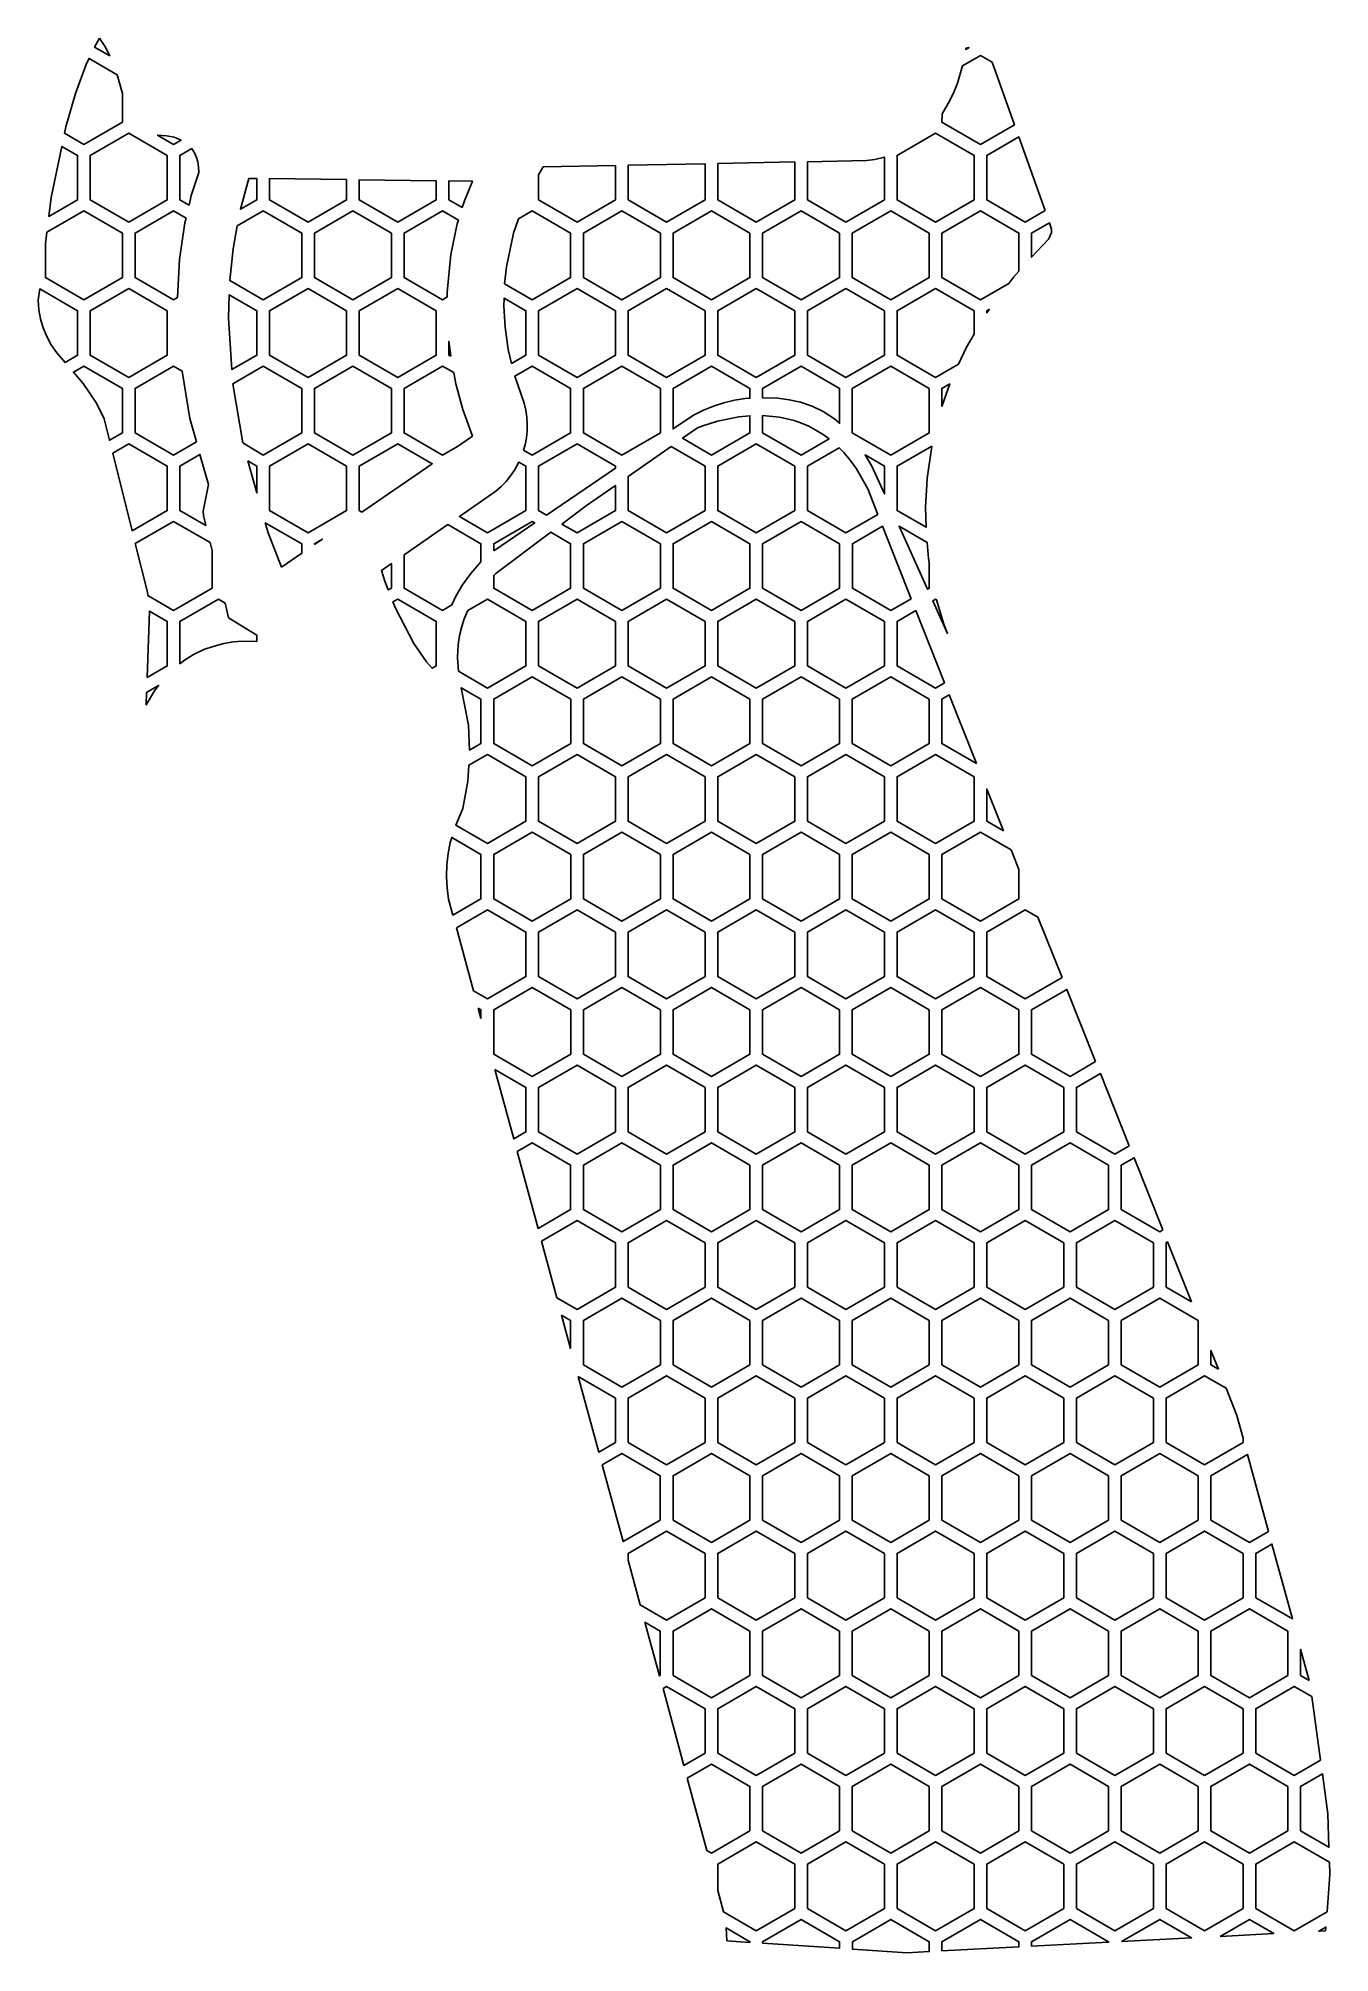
# Model space of a CAD drawing. Header units: millimetres. Extents: x 100.9 to 151.8, y -147.1 to -71.7.
import ezdxf

# ---------------------------------------------------------------- set-up
doc = ezdxf.new("R2010")
doc.units = ezdxf.units.MM

# ---------------------------------------------------------------- blocks, each defined once
blk = doc.blocks.new('HEX')
blk.add_lwpolyline([(1.516, 0.875), (0, 1.75), (-1.516, 0.875), (-1.516, -0.875), (0, -1.75), (1.516, -0.875)], close=True)

msp = doc.modelspace()

# ---------------------------------------------------------------- linework, layer by layer
for points in [[(103.356, -71.742), (103.571, -72.048), (103.757, -72.43), (103.164, -72.087), (103.356, -71.742)], [(137.48, -72.128), (137.6, -72.103), (137.471, -72.177), (137.48, -72.128)], [(102.033, -75.231), (102.408, -73.921), (102.848, -72.738), (102.942, -72.536), (104.052, -73.177), (104.256, -73.917), (104.256, -75.045), (102.74, -75.92), (101.981, -75.481), (102.033, -75.231)], [(136.541, -74.721), (136.785, -74.31), (136.983, -73.901), (137.141, -73.506), (137.347, -72.826), (138.051, -72.42), (138.508, -72.684), (139.39, -75.147), (138.051, -75.92), (136.536, -75.045), (136.541, -74.721)], [(101.455, -78.005), (101.873, -75.997), (102.49, -76.353), (102.49, -78.103), (101.36, -78.755), (101.455, -78.005)], [(105.998, -75.58), (106.292, -75.641), (106.57, -75.748), (106.271, -75.92), (105.644, -75.558), (105.998, -75.58)], [(106.986, -76.085), (107.107, -76.272), (107.174, -76.43), (107.223, -76.609), (107.253, -76.809), (107.261, -77.031), (106.967, -77.932), (106.88, -78.31), (106.521, -78.103), (106.521, -76.353), (106.986, -76.085)], [(140.601, -78.525), (139.817, -78.978), (138.301, -78.103), (138.301, -76.353), (139.562, -75.625), (140.601, -78.525)], [(120.831, -76.806), (123.677, -76.75), (123.677, -78.103), (122.161, -78.978), (120.646, -78.103), (120.646, -77.119), (120.831, -76.806)], [(127.208, -76.68), (127.208, -78.103), (125.692, -78.978), (124.177, -78.103), (124.177, -76.74), (127.208, -76.68)], [(130.739, -76.611), (130.739, -78.103), (129.223, -78.978), (127.708, -78.103), (127.708, -76.671), (130.739, -76.611)], [(133.892, -76.509), (134.27, -76.422), (134.27, -78.103), (132.755, -78.978), (131.239, -78.103), (131.239, -76.601), (133.562, -76.555), (133.892, -76.509)], [(109.235, -77.259), (109.552, -77.263), (109.552, -78.103), (108.907, -78.476), (109.235, -77.259)], [(113.084, -77.308), (113.084, -78.103), (111.568, -78.978), (110.052, -78.103), (110.052, -77.269), (113.084, -77.308)], [(116.615, -77.354), (116.615, -78.103), (115.099, -78.978), (113.584, -78.103), (113.584, -77.314), (116.615, -77.354)], [(117.643, -78.408), (117.115, -78.103), (117.115, -77.36), (118.044, -77.372), (117.725, -78.142), (117.643, -78.408)], [(101.282, -79.378), (102.74, -78.536), (104.256, -79.411), (104.256, -81.161), (102.74, -82.036), (101.225, -81.161), (101.225, -79.829), (101.282, -79.378)], [(106.719, -79.008), (106.509, -80.457), (106.433, -81.943), (106.271, -82.036), (104.756, -81.161), (104.756, -79.411), (106.271, -78.536), (106.762, -78.819), (106.719, -79.008)], [(108.613, -80.035), (108.774, -79.129), (109.802, -78.536), (111.318, -79.411), (111.318, -81.161), (109.802, -82.036), (108.491, -81.279), (108.613, -80.035)], [(117.446, -79.051), (117.193, -80.261), (117.047, -81.738), (117.051, -81.928), (116.865, -82.036), (115.349, -81.161), (115.349, -79.411), (116.865, -78.536), (117.493, -78.898), (117.446, -79.051)], [(119.382, -80.746), (119.664, -79.415), (119.861, -78.845), (120.396, -78.536), (121.911, -79.411), (121.911, -81.161), (120.396, -82.036), (119.312, -81.41), (119.382, -80.746)], [(139.361, -81.132), (139.167, -81.392), (138.051, -82.036), (136.536, -81.161), (136.536, -79.411), (138.051, -78.536), (139.567, -79.411), (139.567, -80.909), (139.361, -81.132)], [(140.772, -79.004), (140.848, -79.259), (140.843, -79.383), (140.772, -79.578), (140.726, -79.65), (140.067, -80.366), (140.067, -79.411), (140.772, -79.004)], [(101.671, -84.123), (101.457, -83.816), (101.279, -83.49), (101.137, -83.148), (101.033, -82.793), (100.968, -82.428), (100.944, -82.056), (101, -81.608), (102.49, -82.469), (102.49, -84.219), (101.998, -84.503), (101.671, -84.123)], [(108.441, -82.763), (108.466, -81.842), (109.552, -82.469), (109.552, -84.219), (108.571, -84.785), (108.441, -82.763)], [(119.454, -83.993), (119.328, -83.118), (119.282, -82.283), (119.29, -81.975), (120.146, -82.469), (120.146, -84.219), (119.585, -84.543), (119.454, -83.993)], [(137.5, -83.898), (137.188, -84.573), (136.286, -85.094), (134.77, -84.219), (134.77, -82.469), (136.286, -81.594), (137.801, -82.469), (137.801, -83.392), (137.5, -83.898)], [(138.404, -82.409), (138.301, -82.554), (138.301, -82.469), (138.404, -82.409)], [(117.188, -84.261), (117.115, -84.219), (117.115, -83.671), (117.188, -84.261)], [(103.538, -86.727), (103.466, -86.553), (103.213, -86.071), (102.717, -85.337), (102.33, -84.888), (102.74, -84.652), (104.256, -85.527), (104.256, -87.277), (103.748, -87.57), (103.538, -86.727)], [(106.907, -86.707), (107.17, -87.633), (106.271, -88.152), (104.756, -87.277), (104.756, -85.527), (106.271, -84.652), (106.605, -84.845), (106.907, -86.707)], [(108.997, -87.677), (108.607, -85.342), (109.802, -84.652), (111.318, -85.527), (111.318, -87.277), (109.802, -88.152), (108.997, -87.677)], [(117.393, -85.346), (117.67, -86.359), (118.044, -87.407), (117.457, -87.81), (116.865, -88.152), (115.349, -87.277), (115.349, -85.527), (116.865, -84.652), (117.306, -84.907), (117.393, -85.346)], [(120.118, -87.744), (120.169, -87.476), (120.198, -87.206), (120.204, -86.932), (120.186, -86.658), (120.145, -86.384), (120.079, -86.112), (119.718, -85.043), (120.396, -84.652), (121.911, -85.527), (121.911, -87.277), (120.396, -88.152), (120.058, -87.957), (120.118, -87.744)], [(128.786, -85.927), (128.362, -85.994), (127.945, -86.094), (127.536, -86.225), (127.138, -86.386), (126.751, -86.575), (125.942, -87.125), (125.942, -85.527), (127.458, -84.652), (128.973, -85.527), (128.973, -85.912), (128.786, -85.927)], [(132.296, -86.72), (131.862, -86.438), (131.417, -86.226), (130.967, -86.074), (130.518, -85.974), (130.074, -85.916), (129.473, -85.9), (129.473, -85.527), (130.989, -84.652), (132.505, -85.527), (132.505, -86.9), (132.296, -86.72)], [(136.536, -86.239), (136.536, -85.527), (136.839, -85.351), (136.536, -86.239)], [(127.688, -86.811), (128.538, -86.642), (128.973, -86.603), (128.973, -87.277), (127.458, -88.152), (126.316, -87.493), (126.903, -87.081), (127.114, -86.995), (127.688, -86.811)], [(129.473, -86.599), (130.135, -86.661), (130.709, -86.796), (130.997, -86.896), (131.285, -87.02), (131.571, -87.168), (131.853, -87.345), (132.087, -87.518), (130.989, -88.152), (129.473, -87.277), (129.473, -86.599)], [(103.875, -88.074), (104.506, -87.71), (106.021, -88.585), (106.021, -90.335), (104.64, -91.132), (103.875, -88.074)], [(107.647, -89.314), (107.443, -90.362), (107.447, -90.537), (107.543, -90.924), (106.521, -90.335), (106.521, -88.585), (107.311, -88.129), (107.647, -89.314)], [(113.688, -90.395), (113.584, -90.335), (113.584, -88.585), (115.099, -87.71), (116.458, -88.495), (113.688, -90.395)], [(120.956, -90.514), (120.646, -90.335), (120.646, -88.585), (122.161, -87.71), (123.677, -88.585), (123.677, -88.665), (120.956, -90.514)], [(125.865, -87.809), (127.208, -88.585), (127.208, -90.335), (125.692, -91.21), (124.177, -90.335), (124.177, -88.993), (125.865, -87.809)], [(132.665, -88.053), (132.919, -88.356), (133.163, -88.695), (133.614, -89.487), (134.008, -90.486), (132.755, -91.21), (131.239, -90.335), (131.239, -88.585), (132.482, -87.867), (132.665, -88.053)], [(133.775, -88.586), (133.508, -88.145), (134.27, -88.585), (134.27, -89.681), (133.775, -88.586)], [(136.132, -87.799), (135.949, -89.07), (135.888, -90.213), (135.908, -90.992), (134.77, -90.335), (134.77, -88.585), (136.132, -87.799)], [(109.195, -88.379), (109.552, -88.585), (109.552, -89.642), (109.195, -88.379)], [(118.969, -89.579), (119.179, -89.391), (119.371, -89.19), (119.545, -88.974), (119.7, -88.747), (119.873, -88.427), (120.146, -88.585), (120.146, -90.335), (118.63, -91.21), (117.529, -90.574), (118.969, -89.579)], [(121.567, -90.867), (122.538, -90.142), (123.677, -89.344), (123.677, -90.335), (122.161, -91.21), (121.567, -90.867)], [(105.245, -93.548), (104.766, -91.637), (106.271, -90.768), (107.709, -91.598), (107.787, -91.912), (107.787, -93.393), (106.271, -94.268), (105.264, -93.686), (105.245, -93.548)], [(110.529, -92.561), (109.995, -91.208), (109.884, -90.815), (111.318, -91.643), (111.318, -92.02), (110.529, -92.561)], [(118.38, -92.362), (117.976, -92.81), (117.652, -93.257), (117.391, -93.709), (117.233, -94.055), (116.865, -94.268), (115.349, -93.393), (115.349, -92.081), (117.074, -90.889), (118.38, -91.643), (118.38, -92.362)], [(118.88, -91.924), (118.88, -91.643), (120.396, -90.768), (120.496, -90.826), (118.88, -91.924)], [(118.966, -92.809), (121.131, -91.192), (121.911, -91.643), (121.911, -93.393), (120.396, -94.268), (118.88, -93.393), (118.88, -92.888), (118.966, -92.809)], [(135.318, -93.807), (134.52, -94.268), (133.005, -93.393), (133.005, -91.643), (134.193, -90.956), (135.318, -93.807)], [(136.008, -92.227), (136.036, -92.37), (136.036, -93.393), (135.967, -93.433), (134.847, -90.957), (135.946, -91.591), (136.008, -92.227)], [(111.818, -91.677), (111.818, -91.643), (112.134, -91.46), (111.818, -91.677)], [(114.591, -93.122), (114.458, -92.698), (114.849, -92.427), (114.849, -93.393), (114.725, -93.464), (114.591, -93.122)], [(108.442, -94.559), (109.552, -95.238), (109.552, -95.488), (108.969, -95.483), (108.626, -95.512), (108.257, -95.572), (107.869, -95.67), (107.468, -95.812), (107.062, -96.005), (106.657, -96.257), (106.521, -96.366), (106.521, -94.701), (108.037, -93.826), (108.298, -93.977), (108.442, -94.559)], [(116.235, -96.287), (115.741, -95.571), (115.008, -94.184), (114.91, -93.935), (115.099, -93.826), (116.615, -94.701), (116.615, -96.451), (116.455, -96.543), (116.235, -96.287)], [(117.49, -96.667), (117.452, -96.137), (117.462, -95.822), (117.495, -95.51), (117.549, -95.201), (117.626, -94.898), (117.723, -94.602), (117.864, -94.268), (118.63, -93.826), (120.146, -94.701), (120.146, -96.451), (118.63, -97.326), (117.49, -96.667)], [(136.613, -94.811), (136.754, -95.172), (136.174, -93.89), (136.286, -93.826), (136.324, -93.848), (136.613, -94.811)], [(105.233, -96.906), (105.324, -94.298), (106.021, -94.701), (106.021, -96.451), (105.233, -96.906)], [(135.503, -94.278), (136.633, -97.125), (136.286, -97.326), (134.77, -96.451), (134.77, -94.701), (135.503, -94.278)], [(105.523, -97.433), (105.195, -97.987), (105.195, -97.988), (105.212, -97.495), (105.682, -97.224), (105.523, -97.433)], [(117.884, -98.79), (117.604, -97.311), (118.38, -97.759), (118.38, -99.509), (117.933, -99.767), (117.884, -98.79)], [(137.9, -100.297), (136.536, -99.509), (136.536, -97.759), (136.821, -97.594), (137.9, -100.297)], [(117.663, -102.073), (117.865, -100.987), (117.907, -100.36), (118.63, -99.942), (120.146, -100.817), (120.146, -102.567), (118.63, -103.442), (117.395, -102.729), (117.663, -102.073)], [(138.958, -102.946), (138.301, -102.567), (138.301, -101.301), (138.958, -102.946)], [(117.106, -105.636), (117.044, -105.189), (117.019, -104.74), (117.032, -104.291), (117.083, -103.844), (117.171, -103.403), (117.227, -103.209), (118.38, -103.875), (118.38, -105.625), (117.276, -106.262), (117.106, -105.636)], [(139.567, -104.47), (139.567, -105.625), (138.051, -106.5), (136.536, -105.625), (136.536, -103.875), (138.051, -103), (139.258, -103.697), (139.567, -104.47)], [(117.412, -106.761), (118.63, -106.058), (120.146, -106.933), (120.146, -108.683), (118.63, -109.558), (118.086, -109.244), (117.412, -106.761)], [(141.265, -108.722), (139.817, -109.558), (138.301, -108.683), (138.301, -106.933), (139.817, -106.058), (140.316, -106.346), (141.265, -108.722)], [(142.588, -112.035), (141.582, -112.616), (140.067, -111.741), (140.067, -109.991), (141.452, -109.191), (142.588, -112.035)], [(118.272, -109.928), (118.38, -109.991), (118.38, -110.327), (118.272, -109.928)], [(118.929, -112.346), (120.146, -113.049), (120.146, -114.799), (119.669, -115.074), (118.929, -112.346)], [(143.911, -115.349), (143.348, -115.674), (141.832, -114.799), (141.832, -113.049), (142.775, -112.505), (143.911, -115.349)], [(119.805, -115.573), (120.396, -115.232), (121.911, -116.107), (121.911, -117.857), (120.627, -118.599), (119.805, -115.573)], [(145.234, -118.662), (145.113, -118.732), (143.598, -117.857), (143.598, -116.107), (144.098, -115.818), (145.234, -118.662)], [(120.762, -119.098), (122.161, -118.29), (123.677, -119.165), (123.677, -120.915), (122.161, -121.79), (121.369, -121.333), (120.762, -119.098)], [(146.365, -121.493), (145.363, -120.915), (145.363, -119.165), (145.421, -119.131), (146.365, -121.493)], [(121.555, -122.017), (121.911, -122.223), (121.911, -123.328), (121.555, -122.017)], [(147.423, -124.143), (147.129, -123.973), (147.129, -123.407), (147.423, -124.143)], [(122.212, -124.435), (123.677, -125.281), (123.677, -127.031), (123.02, -127.41), (122.212, -124.435)], [(148.152, -125.97), (148.394, -126.858), (148.394, -127.031), (146.879, -127.906), (145.363, -127.031), (145.363, -125.281), (146.879, -124.406), (147.722, -124.893), (148.152, -125.97)], [(123.155, -127.909), (123.927, -127.464), (125.442, -128.339), (125.442, -130.089), (123.977, -130.935), (123.155, -127.909)], [(149.396, -130.53), (148.644, -130.964), (147.129, -130.089), (147.129, -128.339), (148.571, -127.506), (149.396, -130.53)], [(124.177, -131.67), (124.177, -131.397), (125.692, -130.522), (127.208, -131.397), (127.208, -133.147), (125.692, -134.022), (124.653, -133.422), (124.177, -131.67)], [(150.336, -133.979), (148.894, -133.147), (148.894, -131.397), (149.531, -131.029), (150.336, -133.979)], [(124.839, -134.106), (125.442, -134.455), (125.442, -136.205), (125.413, -136.222), (124.839, -134.106)], [(150.995, -136.399), (150.66, -136.205), (150.66, -135.169), (150.995, -136.399)], [(125.549, -136.721), (125.692, -136.638), (127.208, -137.513), (127.208, -139.263), (126.37, -139.747), (125.549, -136.721)], [(151.443, -139.541), (150.41, -140.138), (148.894, -139.263), (148.894, -137.513), (150.41, -136.638), (151.096, -137.034), (151.443, -139.541)], [(126.506, -140.246), (127.458, -139.696), (128.973, -140.571), (128.973, -142.321), (127.458, -143.196), (127.279, -143.093), (126.506, -140.246)], [(151.736, -141.648), (151.774, -142.965), (150.66, -142.321), (150.66, -140.571), (151.518, -140.076), (151.736, -141.648)], [(127.708, -144.671), (127.708, -143.629), (129.223, -142.754), (130.739, -143.629), (130.739, -145.379), (129.223, -146.254), (127.936, -145.511), (127.708, -144.671)], [(151.806, -144.044), (151.7, -145.509), (150.41, -146.254), (148.894, -145.379), (148.894, -143.629), (150.41, -142.754), (151.792, -143.552), (151.806, -144.044)], [(128.065, -146.656), (128.032, -146.144), (128.973, -146.687), (128.973, -146.715), (128.065, -146.656)], [(129.473, -146.748), (129.473, -146.687), (130.989, -145.812), (132.505, -146.687), (132.505, -146.946), (129.473, -146.748)], [(135.169, -147.12), (133.005, -146.979), (133.005, -146.687), (134.52, -145.812), (136.036, -146.687), (136.036, -147.075), (135.169, -147.12)], [(136.536, -147.049), (136.536, -146.687), (138.051, -145.812), (139.567, -146.687), (139.567, -146.89), (136.536, -147.049)], [(140.067, -146.864), (140.067, -146.687), (141.582, -145.812), (143.098, -146.687), (143.098, -146.706), (140.067, -146.864)], [(143.612, -146.679), (145.113, -145.812), (146.366, -146.535), (143.612, -146.679)], [(147.494, -146.476), (148.644, -145.812), (149.604, -146.366), (147.494, -146.476)], [(151.646, -146.259), (151.377, -146.273), (151.656, -146.112), (151.646, -146.259)]]:
    msp.add_lwpolyline(points, close=True)

# ---------------------------------------------------------------- block references
for p in [(104.506, -77.228), (136.286, -77.228), (113.334, -80.286), (123.927, -80.286), (127.458, -80.286), (130.989, -80.286), (134.52, -80.286), (104.506, -83.344), (111.568, -83.344), (115.099, -83.344), (122.161, -83.344), (125.692, -83.344), (129.223, -83.344), (132.755, -83.344), (113.334, -86.402), (123.927, -86.402), (134.52, -86.402), (111.568, -89.46), (129.223, -89.46), (123.927, -92.518), (127.458, -92.518), (130.989, -92.518), (122.161, -95.576), (125.692, -95.576), (129.223, -95.576), (132.755, -95.576), (120.396, -98.634), (123.927, -98.634), (127.458, -98.634), (130.989, -98.634), (134.52, -98.634), (122.161, -101.692), (125.692, -101.692), (129.223, -101.692), (132.755, -101.692), (136.286, -101.692), (120.396, -104.75), (123.927, -104.75), (127.458, -104.75), (130.989, -104.75), (134.52, -104.75), (122.161, -107.808), (125.692, -107.808), (129.223, -107.808), (132.755, -107.808), (136.286, -107.808), (120.396, -110.866), (123.927, -110.866), (127.458, -110.866), (130.989, -110.866), (134.52, -110.866), (138.051, -110.866), (122.161, -113.924), (125.692, -113.924), (129.223, -113.924), (132.755, -113.924), (136.286, -113.924), (139.817, -113.924), (123.927, -116.982), (127.458, -116.982), (130.989, -116.982), (134.52, -116.982), (138.051, -116.982), (141.582, -116.982), (125.692, -120.04), (129.223, -120.04), (132.755, -120.04), (136.286, -120.04), (139.817, -120.04), (143.348, -120.04), (123.927, -123.098), (127.458, -123.098), (130.989, -123.098), (134.52, -123.098), (138.051, -123.098), (141.582, -123.098), (145.113, -123.098), (125.692, -126.156), (129.223, -126.156), (132.755, -126.156), (136.286, -126.156), (139.817, -126.156), (143.348, -126.156), (127.458, -129.214), (130.989, -129.214), (134.52, -129.214), (138.051, -129.214), (141.582, -129.214), (145.113, -129.214), (129.223, -132.272), (132.755, -132.272), (136.286, -132.272), (139.817, -132.272), (143.348, -132.272), (146.879, -132.272), (127.458, -135.33), (130.989, -135.33), (134.52, -135.33), (138.051, -135.33), (141.582, -135.33), (145.113, -135.33), (148.644, -135.33), (129.223, -138.388), (132.755, -138.388), (136.286, -138.388), (139.817, -138.388), (143.348, -138.388), (146.879, -138.388), (130.989, -141.446), (134.52, -141.446), (138.051, -141.446), (141.582, -141.446), (145.113, -141.446), (148.644, -141.446), (132.755, -144.504), (136.286, -144.504), (139.817, -144.504), (143.348, -144.504), (146.879, -144.504)]:
    msp.add_blockref('HEX', p)

doc.saveas('drawing.dxf')
